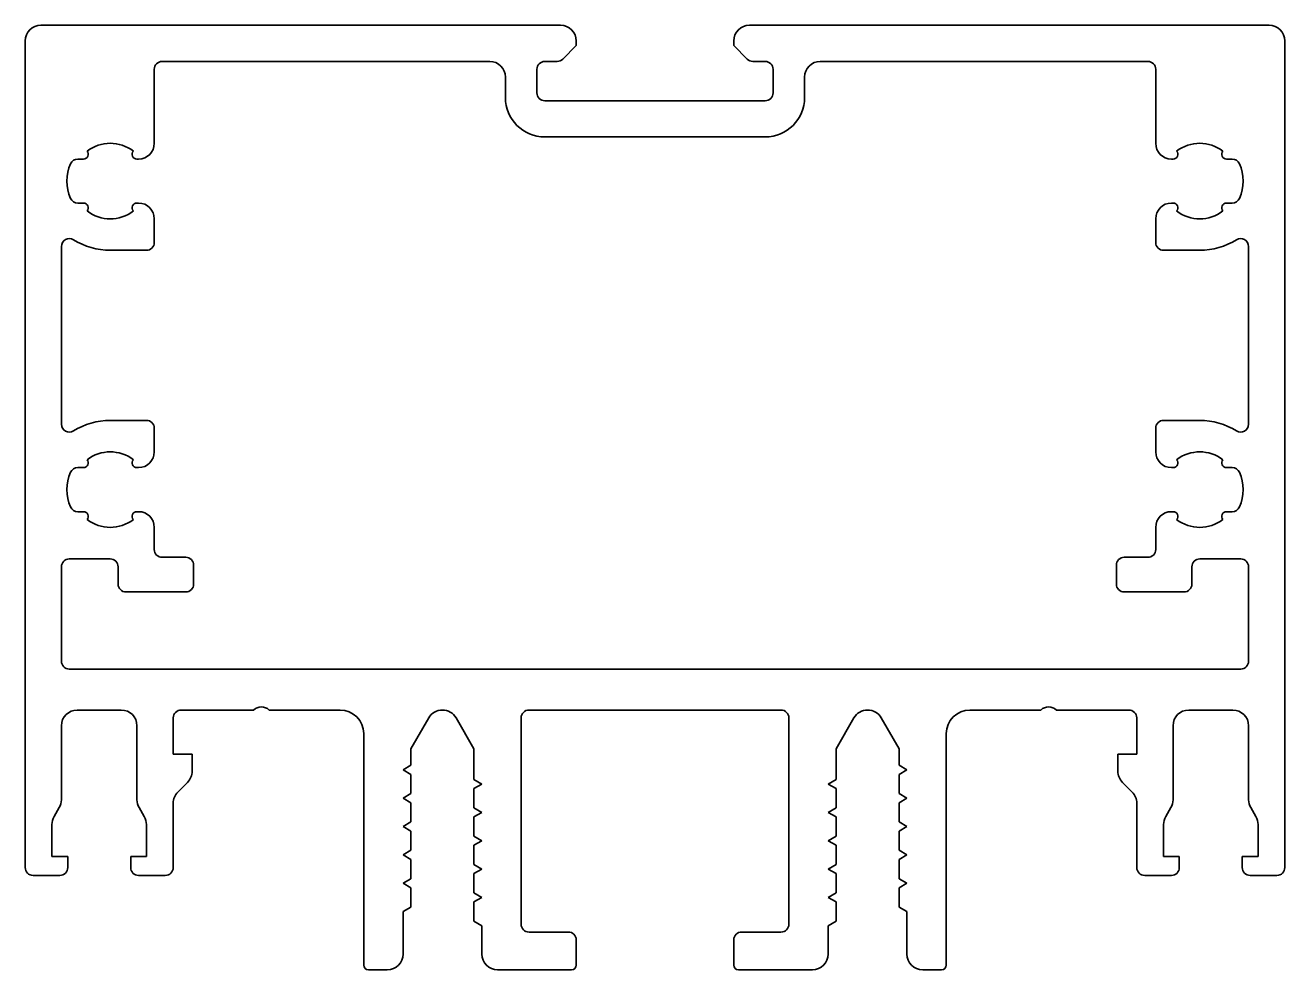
# Model space of a CAD drawing. Header units: millimetres. Extents: x -40 to 40, y 0 to 60.
import ezdxf

# ---------------------------------------------------------------- set-up
doc = ezdxf.new("R2010")
doc.units = ezdxf.units.MM
doc.layers.add('S03_AL_Kontur', color=7, linetype='Continuous', lineweight=35, true_color=0xffffff)

msp = doc.modelspace()

# ---------------------------------------------------------------- linework, layer by layer
at = {"layer": 'S03_AL_Kontur'}
for p, q in [((-39, 60), (-6, 60)), ((6, 60), (39, 60)), ((-40, 6.5), (-40, 59)), ((-5, 58.7), (-5.854, 57.846)), ((-5, 59), (-5, 58.7)), ((5, 58.7), (5, 59)), ((5.854, 57.846), (5, 58.7)), ((40, 59), (40, 6.5)), ((-10.5, 57.7), (-31.3, 57.7)), ((-6.207, 57.7), (-7, 57.7)), ((7, 57.7), (6.207, 57.7)), ((31.3, 57.7), (10.5, 57.7)), ((-31.8, 57.2), (-31.8, 52.5)), ((-7.5, 57.2), (-7.5, 55.7)), ((7.5, 55.7), (7.5, 57.2)), ((31.8, 52.5), (31.8, 57.2)), ((-9.5, 55.4), (-9.5, 56.7)), ((9.5, 56.7), (9.5, 55.4)), ((-7, 55.2), (7, 55.2)), ((7, 52.9), (-7, 52.9)), ((-36.294, 51.5), (-36.662, 51.5)), ((-32.8, 51.5), (-32.906, 51.5)), ((32.906, 51.5), (32.8, 51.5)), ((36.662, 51.5), (36.294, 51.5)), ((-36.662, 48.7), (-36.294, 48.7)), ((-32.906, 48.7), (-32.8, 48.7)), ((32.8, 48.7), (32.906, 48.7)), ((36.294, 48.7), (36.662, 48.7)), ((-31.8, 47.7), (-31.8, 46.2)), ((31.8, 46.2), (31.8, 47.7)), ((-37.7, 45.947), (-37.7, 34.653)), ((-32.3, 45.7), (-34.6, 45.7)), ((34.6, 45.7), (32.3, 45.7)), ((37.7, 34.653), (37.7, 45.947)), ((-34.6, 34.9), (-32.3, 34.9)), ((-31.8, 34.4), (-31.8, 32.9)), ((31.8, 32.9), (31.8, 34.4)), ((32.3, 34.9), (34.6, 34.9)), ((-36.294, 31.9), (-36.662, 31.9)), ((-32.8, 31.9), (-32.906, 31.9)), ((32.906, 31.9), (32.8, 31.9)), ((36.662, 31.9), (36.294, 31.9)), ((-36.662, 29.1), (-36.294, 29.1)), ((-32.906, 29.1), (-32.8, 29.1)), ((32.8, 29.1), (32.906, 29.1)), ((36.294, 29.1), (36.662, 29.1)), ((-31.8, 28.1), (-31.8, 26.7)), ((31.8, 26.7), (31.8, 28.1)), ((-37.7, 25.6), (-37.7, 19.6)), ((-34.6, 26.1), (-37.2, 26.1)), ((-34.1, 24.5), (-34.1, 25.6)), ((-31.3, 26.2), (-29.8, 26.2)), ((-29.3, 25.7), (-29.3, 24.5)), ((29.3, 24.5), (29.3, 25.7)), ((29.8, 26.2), (31.3, 26.2)), ((34.1, 25.6), (34.1, 24.5)), ((37.2, 26.1), (34.6, 26.1)), ((37.7, 19.6), (37.7, 25.6)), ((-29.8, 24), (-33.6, 24)), ((33.6, 24), (29.8, 24)), ((-37.2, 19.1), (37.2, 19.1)), ((-33.9, 16.5), (-36.7, 16.5)), ((-30.6, 16), (-30.6, 13.7)), ((-25.49, 16.5), (-30.1, 16.5)), ((-20, 16.5), (-24.51, 16.5)), ((-14.366, 16), (-15.5, 14.036)), ((-11.5, 14.036), (-12.634, 16)), ((-8.5, 16), (-8.5, 2.9)), ((8, 16.5), (-8, 16.5)), ((8.5, 2.9), (8.5, 16)), ((12.634, 16), (11.5, 14.036)), ((15.5, 14.036), (14.366, 16)), ((24.51, 16.5), (20, 16.5)), ((30.1, 16.5), (25.49, 16.5)), ((30.6, 13.7), (30.6, 16)), ((36.7, 16.5), (33.9, 16.5)), ((-37.7, 15.5), (-37.7, 10.807)), ((-32.9, 10.807), (-32.9, 15.5)), ((32.9, 15.5), (32.9, 10.807)), ((37.7, 10.807), (37.7, 15.5)), ((-18.5, 0.3), (-18.5, 15)), ((18.5, 15), (18.5, 0.3)), ((-30.6, 13.7), (-29.4, 13.7)), ((-29.4, 13.7), (-29.4, 12.614)), ((-15.5, 14.036), (-15.5, 12.989)), ((-11.5, 12.089), (-11.5, 14.036)), ((11.5, 14.036), (11.5, 12.089)), ((15.5, 12.989), (15.5, 14.036)), ((29.4, 12.614), (29.4, 13.7)), ((29.4, 13.7), (30.6, 13.7)), ((-15.5, 12.989), (-16, 12.7)), ((16, 12.7), (15.5, 12.989)), ((-16, 12.7), (-15.5, 12.411)), ((-15.5, 12.411), (-15.5, 11.189)), ((-11, 11.8), (-11.5, 12.089)), ((11.5, 12.089), (11, 11.8)), ((15.5, 12.411), (16, 12.7)), ((15.5, 11.189), (15.5, 12.411)), ((-29.693, 11.907), (-30.307, 11.293)), ((-11.5, 11.511), (-11, 11.8)), ((-11.5, 10.289), (-11.5, 11.511)), ((11, 11.8), (11.5, 11.511)), ((11.5, 11.511), (11.5, 10.289)), ((30.307, 11.293), (29.693, 11.907)), ((-30.6, 10.586), (-30.6, 6.5)), ((-15.5, 11.189), (-16, 10.9)), ((-16, 10.9), (-15.5, 10.611)), ((-15.5, 10.611), (-15.5, 9.389)), ((16, 10.9), (15.5, 11.189)), ((15.5, 10.611), (16, 10.9)), ((15.5, 9.389), (15.5, 10.611)), ((30.6, 6.5), (30.6, 10.586)), ((-37.834, 10.307), (-38.166, 9.732)), ((-32.434, 9.732), (-32.766, 10.307)), ((-11, 10), (-11.5, 10.289)), ((-11.5, 9.711), (-11, 10)), ((-11.5, 8.489), (-11.5, 9.711)), ((11.5, 10.289), (11, 10)), ((11, 10), (11.5, 9.711)), ((11.5, 9.711), (11.5, 8.489)), ((32.766, 10.307), (32.434, 9.732)), ((38.166, 9.732), (37.834, 10.307)), ((-38.3, 9.232), (-38.3, 7.2)), ((-32.3, 7.2), (-32.3, 9.232)), ((-15.5, 9.389), (-16, 9.1)), ((-16, 9.1), (-15.5, 8.811)), ((-15.5, 8.811), (-15.5, 7.589)), ((16, 9.1), (15.5, 9.389)), ((15.5, 8.811), (16, 9.1)), ((15.5, 7.589), (15.5, 8.811)), ((32.3, 9.232), (32.3, 7.2)), ((38.3, 7.2), (38.3, 9.232)), ((-11, 8.2), (-11.5, 8.489)), ((-11.5, 7.911), (-11, 8.2)), ((11.5, 8.489), (11, 8.2)), ((11, 8.2), (11.5, 7.911)), ((-38.3, 7.2), (-37.3, 7.2)), ((-37.3, 7.2), (-37.3, 6.5)), ((-33.3, 6.5), (-33.3, 7.2)), ((-33.3, 7.2), (-32.3, 7.2)), ((-15.5, 7.589), (-16, 7.3)), ((-16, 7.3), (-15.5, 7.011)), ((-11.5, 6.689), (-11.5, 7.911)), ((11.5, 7.911), (11.5, 6.689)), ((16, 7.3), (15.5, 7.589)), ((15.5, 7.011), (16, 7.3)), ((32.3, 7.2), (33.3, 7.2)), ((33.3, 7.2), (33.3, 6.5)), ((37.3, 6.5), (37.3, 7.2)), ((37.3, 7.2), (38.3, 7.2)), ((-15.5, 7.011), (-15.5, 5.789)), ((-11, 6.4), (-11.5, 6.689)), ((-11.5, 6.111), (-11, 6.4)), ((11.5, 6.689), (11, 6.4)), ((11, 6.4), (11.5, 6.111)), ((15.5, 5.789), (15.5, 7.011)), ((-37.8, 6), (-39.5, 6)), ((-31.1, 6), (-32.8, 6)), ((-15.5, 5.789), (-16, 5.5)), ((-11.5, 4.889), (-11.5, 6.111)), ((11.5, 6.111), (11.5, 4.889)), ((16, 5.5), (15.5, 5.789)), ((32.8, 6), (31.1, 6)), ((39.5, 6), (37.8, 6)), ((-16, 5.5), (-15.5, 5.211)), ((-15.5, 5.211), (-15.5, 3.989)), ((-11, 4.6), (-11.5, 4.889)), ((11.5, 4.889), (11, 4.6)), ((15.5, 5.211), (16, 5.5)), ((15.5, 3.989), (15.5, 5.211)), ((-11.5, 4.311), (-11, 4.6)), ((-11.5, 3.089), (-11.5, 4.311)), ((11, 4.6), (11.5, 4.311)), ((11.5, 4.311), (11.5, 3.089)), ((-15.5, 3.989), (-16, 3.7)), ((-16, 3.7), (-16, 1)), ((16, 3.7), (15.5, 3.989)), ((16, 1), (16, 3.7)), ((-11, 2.8), (-11.5, 3.089)), ((-11, 1), (-11, 2.8)), ((-8, 2.4), (-5.5, 2.4)), ((5.5, 2.4), (8, 2.4)), ((11.5, 3.089), (11, 2.8)), ((11, 2.8), (11, 1)), ((-5, 1.9), (-5, 0.3)), ((5, 0.3), (5, 1.9)), ((-17, 0), (-18.2, 0)), ((-5.3, 0), (-10, 0)), ((10, 0), (5.3, 0)), ((18.2, 0), (17, 0))]:
    msp.add_line(p, q, dxfattribs=at)
at = {"layer": 'S03_AL_Kontur', "extrusion": (0, 0, -1)}
for centre, radius, start, end in [((39, 59), 1, 0, 90), ((6, 59), 1, 90, 180), ((-6, 59), 1, 360, 90), ((-39, 59), 1, 90, 180), ((6.207, 58.2), 0.5, 225, 270), ((-6.207, 58.2), 0.5, 270, 315), ((7, 55.4), 2.5, 270, 360), ((-7, 55.4), 2.5, 180, 270), ((32.8, 52.5), 1, 180, 270), ((-32.8, 52.5), 1, 270, 0), ((36.294, 51.8), 0.3, 138.68279, 270), ((32.906, 51.8), 0.3, 270, 41.31721), ((-32.906, 51.8), 0.3, 138.68279, 270), ((-36.294, 51.8), 0.3, 270, 41.31721), ((36.294, 48.4), 0.3, 90, 221.31721), ((32.906, 48.4), 0.3, 318.68279, 90), ((32.8, 47.7), 1, 90, 180), ((-32.8, 47.7), 1, 0, 90), ((-32.906, 48.4), 0.3, 90, 221.31721), ((-36.294, 48.4), 0.3, 318.68279, 90), ((34.6, 50.1), 4.4, 270, 302.04683), ((32.3, 46.2), 0.5, 180, 270), ((-32.3, 46.2), 0.5, 270, 360), ((-34.6, 50.1), 4.4, 237.95317, 270), ((34.6, 30.5), 4.4, 57.95317, 90), ((32.3, 34.4), 0.5, 90, 180), ((-32.3, 34.4), 0.5, 360, 90), ((-34.6, 30.5), 4.4, 90, 122.04683), ((32.8, 32.9), 1, 180, 270), ((-32.8, 32.9), 1, 270, 0), ((36.294, 32.2), 0.3, 138.68279, 270), ((32.906, 32.2), 0.3, 270, 41.31721), ((-32.906, 32.2), 0.3, 138.68279, 270), ((-36.294, 32.2), 0.3, 270, 41.31721), ((36.294, 28.8), 0.3, 90, 221.31721), ((32.906, 28.8), 0.3, 318.68279, 90), ((32.8, 28.1), 1, 90, 180), ((-32.8, 28.1), 1, 0, 90), ((-32.906, 28.8), 0.3, 90, 221.31721), ((-36.294, 28.8), 0.3, 318.68279, 90), ((29.8, 25.7), 0.5, 90, 180), ((-29.8, 25.7), 0.5, 0, 90), ((33.6, 24.5), 0.5, 270, 360), ((29.8, 24.5), 0.5, 180, 270), ((-29.8, 24.5), 0.5, 270, 360), ((-33.6, 24.5), 0.5, 180, 270), ((30.4, 12.614), 1, 180, 225), ((-30.4, 12.614), 1, 315, 0), ((38.7, 10.807), 1, 180, 210), ((31.9, 10.807), 1, 330, 360), ((-31.9, 10.807), 1, 180, 210), ((-38.7, 10.807), 1, 330, 360), ((39.5, 6.5), 0.5, 270, 0), ((37.8, 6.5), 0.5, 180, 270), ((32.8, 6.5), 0.5, 270, 0), ((31.1, 6.5), 0.5, 180, 270), ((-31.1, 6.5), 0.5, 270, 0), ((-32.8, 6.5), 0.5, 180, 270), ((-37.8, 6.5), 0.5, 270, 0), ((-39.5, 6.5), 0.5, 180, 270), ((5.5, 1.9), 0.5, 90, 180), ((-5.5, 1.9), 0.5, 0, 90), ((17, 1), 1, 180, 270), ((10, 1), 1, 270, 0), ((-10, 1), 1, 180, 270), ((-17, 1), 1, 270, 0), ((18.2, 0.3), 0.3, 270, 0), ((5.3, 0.3), 0.3, 180, 270), ((-5.3, 0.3), 0.3, 270, 0), ((-18.2, 0.3), 0.3, 180, 270)]:
    msp.add_arc(centre, radius, start, end, dxfattribs=at)
at = {"layer": 'S03_AL_Kontur'}
for centre, radius, start, end in [((-31.3, 57.2), 0.5, 90, 180), ((-10.5, 56.7), 1, 0, 90), ((-7, 57.2), 0.5, 90, 180), ((7, 57.2), 0.5, 0, 90), ((10.5, 56.7), 1, 90, 180), ((31.3, 57.2), 0.5, 0, 90), ((-7, 55.7), 0.5, 180, 270), ((7, 55.7), 0.5, 270, 0), ((-34.6, 50.1), 2.4, 52.26612, 127.73388), ((34.6, 50.1), 2.4, 52.26612, 127.73388), ((-34.6, 50.1), 2.75, 156.42182, 203.57818), ((-36.662, 51), 0.5, 90, 156.42182), ((36.662, 51), 0.5, 23.57818, 90), ((34.6, 50.1), 2.75, 336.42182, 23.57818), ((-36.662, 49.2), 0.5, 203.57818, 270), ((36.662, 49.2), 0.5, 270, 336.42182), ((-34.6, 50.1), 2.4, 232.26612, 307.73388), ((34.6, 50.1), 2.4, 232.26612, 307.73388), ((-37.2, 45.947), 0.5, 57.95317, 180), ((37.2, 45.947), 0.5, 0, 122.04683), ((-37.2, 34.653), 0.5, 180, 302.04683), ((37.2, 34.653), 0.5, 237.95317, 0), ((-34.6, 30.5), 2.4, 52.26612, 127.73388), ((34.6, 30.5), 2.4, 52.26612, 127.73388), ((-34.6, 30.5), 2.75, 156.42182, 203.57818), ((-36.662, 31.4), 0.5, 90, 156.42182), ((36.662, 31.4), 0.5, 23.57818, 90), ((34.6, 30.5), 2.75, 336.42182, 23.57818), ((-36.662, 29.6), 0.5, 203.57818, 270), ((36.662, 29.6), 0.5, 270, 336.42182), ((-34.6, 30.5), 2.4, 232.26612, 307.73388), ((34.6, 30.5), 2.4, 232.26612, 307.73388), ((-31.3, 26.7), 0.5, 180, 270), ((31.3, 26.7), 0.5, 270, 0), ((-37.2, 25.6), 0.5, 90, 180), ((-34.6, 25.6), 0.5, 0, 90), ((34.6, 25.6), 0.5, 90, 180), ((37.2, 25.6), 0.5, 0, 90), ((-37.2, 19.6), 0.5, 180, 270), ((37.2, 19.6), 0.5, 270, 360), ((-36.7, 15.5), 1, 90, 180), ((-33.9, 15.5), 1, 0, 90), ((-30.1, 16), 0.5, 90, 180), ((-25, 16), 0.7, 45.58469, 134.41531), ((-20, 15), 1.5, 0, 90), ((-13.5, 15.5), 1, 30, 150), ((-8, 16), 0.5, 90, 180), ((8, 16), 0.5, 0, 90), ((13.5, 15.5), 1, 30, 150), ((20, 15), 1.5, 90, 180), ((25, 16), 0.7, 45.58469, 134.41531), ((30.1, 16), 0.5, 0, 90), ((33.9, 15.5), 1, 90, 180), ((36.7, 15.5), 1, 0, 90), ((-29.6, 10.586), 1, 135, 180), ((29.6, 10.586), 1, 360, 45), ((-37.3, 9.232), 1, 150, 180), ((-33.3, 9.232), 1, 0, 30), ((33.3, 9.232), 1, 150, 180), ((37.3, 9.232), 1, 0, 30), ((-8, 2.9), 0.5, 180, 270), ((8, 2.9), 0.5, 270, 0)]:
    msp.add_arc(centre, radius, start, end, dxfattribs=at)

doc.saveas('drawing.dxf')
